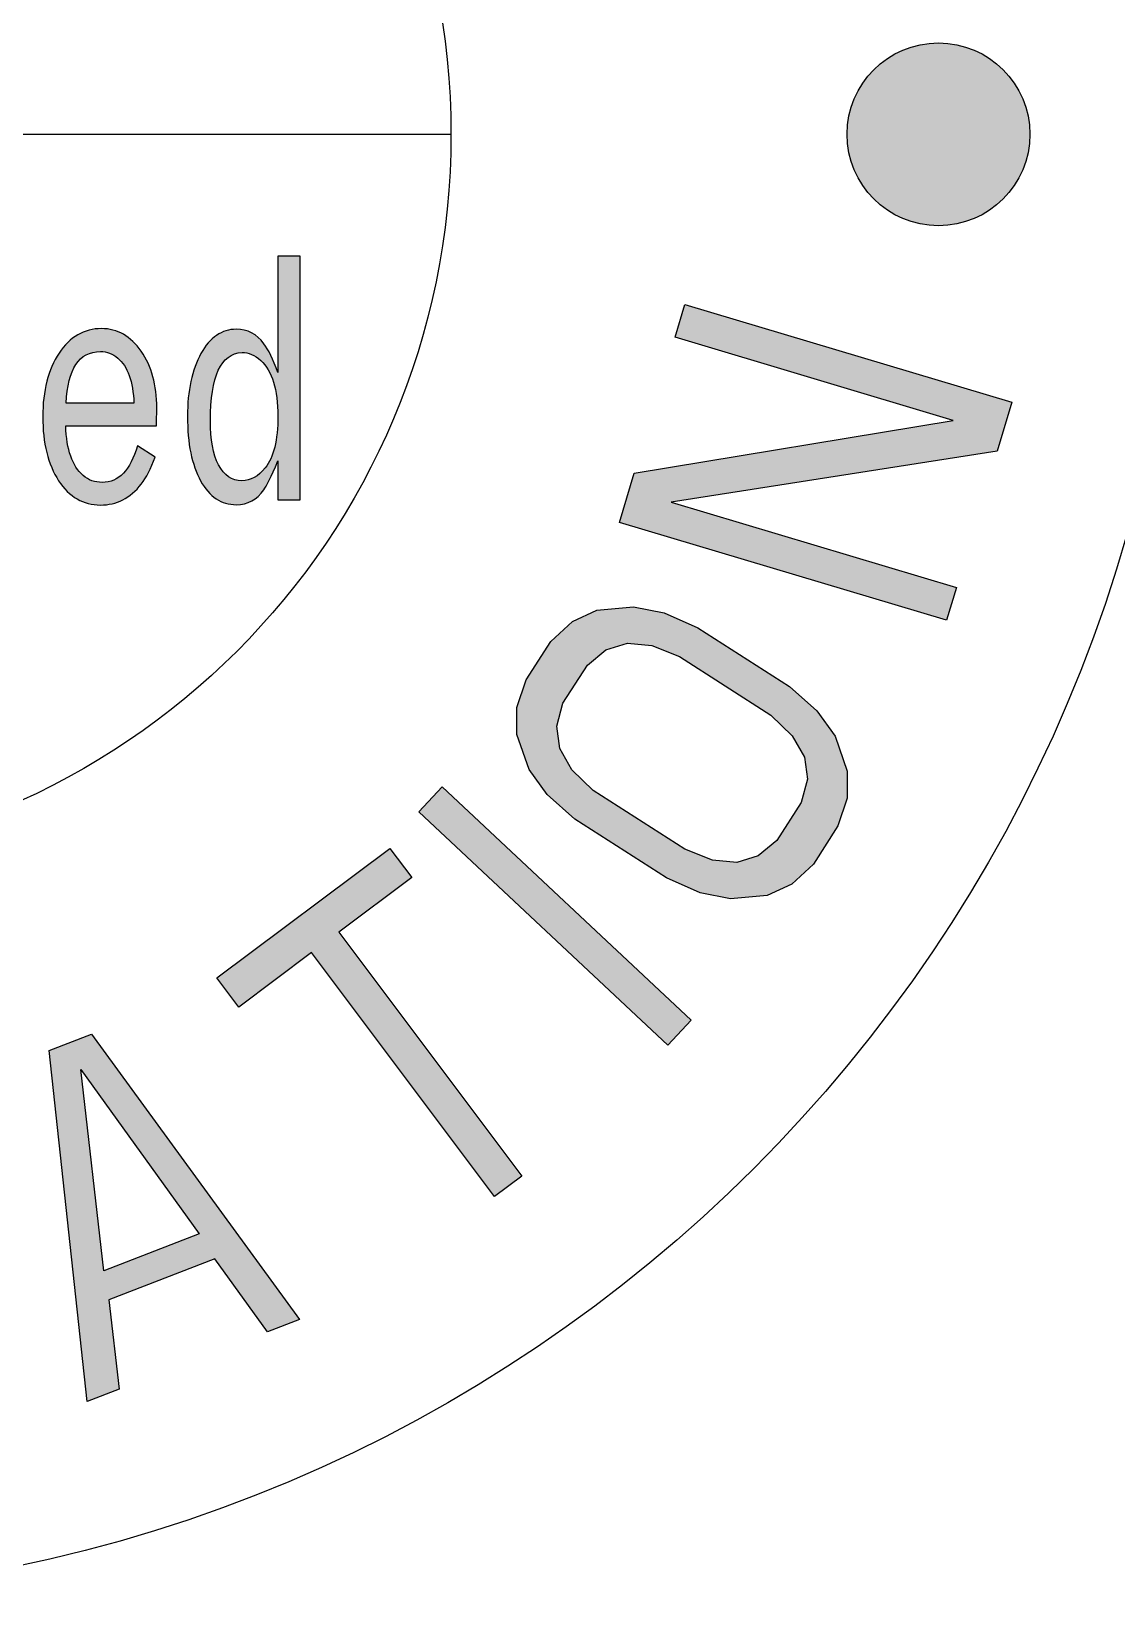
# Model space of a CAD drawing. Header units: millimetres. Extents: x 0 to 1600, y 0 to 1108.
# Drawn here: x 1025.6 to 1066.5, y 395.5 to 454.5 of the extents above; entities that cross this region are included whole.
import ezdxf

# ---------------------------------------------------------------- set-up
doc = ezdxf.new("R2010")
doc.units = ezdxf.units.MM
doc.header["$LTSCALE"] = 88
doc.layers.get('0').update_dxf_attribs({"linetype": 'CONTINUOUS'})
doc.layers.add('5_ALL_CURVES', color=7, linetype='CONTINUOUS')

msp = doc.modelspace()

# ---------------------------------------------------------------- hatches: boundary and pattern name
h = msp.add_hatch(color=5)
h.paths.add_polyline_path([(1055.925, 463.589), (1052.815, 457.724), (1053.667, 454.93), (1057.768, 462.644), (1064.902, 459.004), (1064.085, 461.682), (1058.723, 464.443), (1061.591, 469.854), (1060.728, 472.683), (1056.891, 465.354), (1049.307, 469.224), (1050.141, 466.488)])
edge = h.paths.add_edge_path()
edge.add_arc((1059.813, 450.614), 3.442, 0, 360)
h = msp.add_hatch(color=5)
h.paths.add_polyline_path([(1023.692, 436.844), (1025.218, 443.134), (1024.419, 443.134), (1023.241, 438.336), (1022.03, 443.134), (1021.226, 443.134), (1022.81, 436.844)])
edge = h.paths.add_edge_path()
edge.add_line((1035.769, 436.844), (1035.769, 446.024))
edge.add_line((1035.769, 446.024), (1034.936, 446.024))
edge.add_line((1034.936, 446.024), (1034.936, 441.642))
edge.add_spline(control_points=[(1034.936, 441.642), (1034.752, 442.139), (1034.577, 442.506), (1034.412, 442.728)], knot_values=[0, 0, 0, 0, 1, 1, 1, 1], degree=3, periodic=0)
edge.add_spline(control_points=[(1034.412, 442.728), (1034.141, 443.09), (1033.793, 443.271), (1033.366, 443.271)], knot_values=[0, 0, 0, 0, 1, 1, 1, 1], degree=3, periodic=0)
edge.add_spline(control_points=[(1033.366, 443.271), (1032.819, 443.271), (1032.378, 442.966), (1032.039, 442.357)], knot_values=[0, 0, 0, 0, 1, 1, 1, 1], degree=3, periodic=0)
edge.add_spline(control_points=[(1032.039, 442.357), (1031.7, 441.748), (1031.53, 440.959), (1031.53, 439.989)], knot_values=[0, 0, 0, 0, 1, 1, 1, 1], degree=3, periodic=0)
edge.add_spline(control_points=[(1031.53, 439.989), (1031.53, 438.97), (1031.695, 438.162), (1032.025, 437.565)], knot_values=[0, 0, 0, 0, 1, 1, 1, 1], degree=3, periodic=0)
edge.add_spline(control_points=[(1032.025, 437.565), (1032.359, 436.962), (1032.804, 436.664), (1033.366, 436.664)], knot_values=[0, 0, 0, 0, 1, 1, 1, 1], degree=3, periodic=0)
edge.add_spline(control_points=[(1033.366, 436.664), (1033.798, 436.664), (1034.141, 436.85), (1034.407, 437.224)], knot_values=[0, 0, 0, 0, 1, 1, 1, 1], degree=3, periodic=0)
edge.add_spline(control_points=[(1034.407, 437.224), (1034.495, 437.347), (1034.674, 437.708), (1034.936, 438.311)], knot_values=[0, 0, 0, 0, 1, 1, 1, 1], degree=3, periodic=0)
edge.add_line((1034.936, 438.311), (1034.936, 436.844))
edge.add_line((1034.936, 436.844), (1035.769, 436.844))
edge = h.paths.add_edge_path()
edge.add_spline(control_points=[(1030.358, 439.635), (1030.368, 439.989), (1030.377, 440.213), (1030.377, 440.306)], knot_values=[0, 0, 0, 0, 1, 1, 1, 1], degree=3, periodic=0)
edge.add_spline(control_points=[(1030.377, 440.306), (1030.377, 441.164), (1030.179, 441.878), (1029.785, 442.442)], knot_values=[0, 0, 0, 0, 1, 1, 1, 1], degree=3, periodic=0)
edge.add_spline(control_points=[(1029.785, 442.442), (1029.389, 443.01), (1028.895, 443.296), (1028.294, 443.296)], knot_values=[0, 0, 0, 0, 1, 1, 1, 1], degree=3, periodic=0)
edge.add_spline(control_points=[(1028.294, 443.296), (1027.635, 443.296), (1027.102, 442.985), (1026.694, 442.371)], knot_values=[0, 0, 0, 0, 1, 1, 1, 1], degree=3, periodic=0)
edge.add_spline(control_points=[(1026.694, 442.371), (1026.284, 441.754), (1026.08, 440.959), (1026.08, 439.977)], knot_values=[0, 0, 0, 0, 1, 1, 1, 1], degree=3, periodic=0)
edge.add_spline(control_points=[(1026.08, 439.977), (1026.08, 438.982), (1026.279, 438.18), (1026.678, 437.568)], knot_values=[0, 0, 0, 0, 1, 1, 1, 1], degree=3, periodic=0)
edge.add_spline(control_points=[(1026.678, 437.568), (1027.078, 436.956), (1027.606, 436.651), (1028.255, 436.651)], knot_values=[0, 0, 0, 0, 1, 1, 1, 1], degree=3, periodic=0)
edge.add_spline(control_points=[(1028.255, 436.651), (1028.861, 436.651), (1029.375, 436.912), (1029.792, 437.439)], knot_values=[0, 0, 0, 0, 1, 1, 1, 1], degree=3, periodic=0)
edge.add_spline(control_points=[(1029.792, 437.439), (1029.98, 437.677), (1030.154, 438.019), (1030.309, 438.46)], knot_values=[0, 0, 0, 0, 1, 1, 1, 1], degree=3, periodic=0)
edge.add_line((1030.309, 438.46), (1029.646, 438.883))
edge.add_spline(control_points=[(1029.646, 438.883), (1029.379, 437.963), (1028.939, 437.503), (1028.323, 437.503)], knot_values=[0, 0, 0, 0, 1, 1, 1, 1], degree=3, periodic=0)
edge.add_spline(control_points=[(1028.323, 437.503), (1028.047, 437.503), (1027.805, 437.59), (1027.596, 437.769)], knot_values=[0, 0, 0, 0, 1, 1, 1, 1], degree=3, periodic=0)
edge.add_spline(control_points=[(1027.596, 437.769), (1027.194, 438.112), (1026.976, 438.733), (1026.947, 439.635)], knot_values=[0, 0, 0, 0, 1, 1, 1, 1], degree=3, periodic=0)
edge.add_line((1026.947, 439.635), (1030.358, 439.635))
edge = h.paths.add_edge_path()
edge.add_spline(control_points=[(1026.967, 440.486), (1027.015, 441.779), (1027.446, 442.432), (1028.255, 442.432)], knot_values=[0, 0, 0, 0, 1, 1, 1, 1], degree=3, periodic=0)
edge.add_spline(control_points=[(1028.255, 442.432), (1028.493, 442.432), (1028.711, 442.351), (1028.904, 442.188)], knot_values=[0, 0, 0, 0, 1, 1, 1, 1], degree=3, periodic=0)
edge.add_spline(control_points=[(1028.904, 442.188), (1029.278, 441.872), (1029.481, 441.307), (1029.515, 440.486)], knot_values=[0, 0, 0, 0, 1, 1, 1, 1], degree=3, periodic=0)
edge.add_line((1029.515, 440.486), (1026.967, 440.486))
edge = h.paths.add_edge_path()
edge.add_spline(control_points=[(1034.457, 438.049), (1034.2, 437.727), (1033.904, 437.565), (1033.575, 437.565)], knot_values=[0, 0, 0, 0, 1, 1, 1, 1], degree=3, periodic=0)
edge.add_spline(control_points=[(1033.575, 437.565), (1033.202, 437.565), (1032.911, 437.764), (1032.703, 438.162)], knot_values=[0, 0, 0, 0, 1, 1, 1, 1], degree=3, periodic=0)
edge.add_spline(control_points=[(1032.703, 438.162), (1032.494, 438.559), (1032.393, 439.113), (1032.393, 439.827)], knot_values=[0, 0, 0, 0, 1, 1, 1, 1], degree=3, periodic=0)
edge.add_spline(control_points=[(1032.393, 439.827), (1032.393, 441.505), (1032.79, 442.357), (1033.584, 442.395)], knot_values=[0, 0, 0, 0, 1, 1, 1, 1], degree=3, periodic=0)
edge.add_spline(control_points=[(1033.584, 442.395), (1033.827, 442.407), (1034.064, 442.301), (1034.292, 442.091)], knot_values=[0, 0, 0, 0, 1, 1, 1, 1], degree=3, periodic=0)
edge.add_spline(control_points=[(1034.292, 442.091), (1034.718, 441.698), (1034.936, 441.002), (1034.936, 439.995)], knot_values=[0, 0, 0, 0, 1, 1, 1, 1], degree=3, periodic=0)
edge.add_spline(control_points=[(1034.936, 439.995), (1034.936, 439.094), (1034.776, 438.448), (1034.457, 438.049)], knot_values=[0, 0, 0, 0, 1, 1, 1, 1], degree=3, periodic=0)
h = msp.add_hatch(color=5)
h.paths.add_polyline_path([(1060.372, 439.84), (1049.894, 442.976), (1050.262, 444.207), (1062.575, 440.523), (1062.022, 438.676), (1049.746, 436.76), (1060.487, 433.546), (1060.118, 432.314), (1047.806, 435.999), (1048.358, 437.846)])
h.paths.add_polyline_path([(1051.985, 421.815), (1050.833, 422.046), (1049.567, 422.606), (1046.117, 424.823), (1045.082, 425.743), (1044.394, 426.694), (1043.937, 428.007), (1043.94, 429.023), (1044.289, 430.072), (1045.216, 431.513), (1046.025, 432.266), (1046.948, 432.692), (1048.332, 432.821), (1049.483, 432.59), (1050.749, 432.031), (1054.2, 429.813), (1055.234, 428.894), (1055.923, 427.942), (1056.379, 426.63), (1056.376, 425.613), (1056.027, 424.565), (1055.101, 423.123), (1054.292, 422.37), (1053.368, 421.945)])
h.paths.add_polyline_path([(1051.298, 423.275), (1050.262, 423.687), (1046.812, 425.904), (1046.007, 426.676), (1045.549, 427.48), (1045.436, 428.316), (1045.669, 429.185), (1046.596, 430.626), (1047.289, 431.199), (1048.097, 431.444), (1049.018, 431.361), (1050.054, 430.95), (1053.505, 428.732), (1054.309, 427.96), (1054.768, 427.157), (1054.88, 426.32), (1054.647, 425.452), (1053.721, 424.01), (1053.027, 423.437), (1052.22, 423.192)])
h.paths.add_polyline_path([(1040.238, 425.092), (1041.116, 426.031), (1050.499, 417.248), (1049.621, 416.31)])
h.paths.add_polyline_path([(1032.642, 418.837), (1039.155, 423.719), (1039.975, 422.624), (1037.233, 420.569), (1044.12, 411.379), (1043.092, 410.608), (1036.204, 419.798), (1033.462, 417.743)])
h.paths.add_polyline_path([(1035.746, 405.969), (1034.547, 405.506), (1032.565, 408.259), (1028.569, 406.715), (1028.952, 403.346), (1027.753, 402.883), (1026.32, 416.106), (1027.919, 416.724)])
h.paths.add_polyline_path([(1031.971, 409.202), (1028.375, 407.813), (1027.513, 415.395)])

# ---------------------------------------------------------------- linework, layer by layer
at = {"color": 5}
for p, q in [((1035.769, 446.024), (1034.936, 446.024)), ((1034.936, 446.024), (1034.936, 441.642)), ((1035.769, 436.844), (1035.769, 446.024)), ((1049.894, 442.976), (1050.262, 444.207)), ((1050.262, 444.207), (1062.575, 440.523)), ((1060.372, 439.84), (1049.894, 442.976)), ((1029.515, 440.486), (1026.967, 440.486)), ((1062.575, 440.523), (1062.022, 438.676)), ((1026.947, 439.635), (1030.358, 439.635)), ((1048.358, 437.846), (1060.372, 439.84)), ((1030.309, 438.46), (1029.646, 438.883)), ((1062.022, 438.676), (1049.746, 436.76)), ((1034.936, 438.311), (1034.936, 436.844)), ((1047.806, 435.999), (1048.358, 437.846)), ((1034.936, 436.844), (1035.769, 436.844)), ((1049.746, 436.76), (1060.487, 433.546)), ((1060.118, 432.314), (1047.806, 435.999)), ((1060.487, 433.546), (1060.118, 432.314)), ((1046.948, 432.692), (1048.332, 432.821)), ((1048.332, 432.821), (1049.483, 432.59)), ((1045.216, 431.513), (1046.025, 432.266)), ((1046.025, 432.266), (1046.948, 432.692)), ((1049.483, 432.59), (1050.749, 432.031)), ((1050.749, 432.031), (1054.2, 429.813)), ((1044.289, 430.072), (1045.216, 431.513)), ((1046.596, 430.626), (1047.289, 431.199)), ((1047.289, 431.199), (1048.097, 431.444)), ((1048.097, 431.444), (1049.018, 431.361)), ((1049.018, 431.361), (1050.054, 430.95)), ((1045.669, 429.185), (1046.596, 430.626)), ((1050.054, 430.95), (1053.505, 428.732)), ((1043.94, 429.023), (1044.289, 430.072)), ((1054.2, 429.813), (1055.234, 428.894)), ((1043.937, 428.007), (1043.94, 429.023)), ((1045.436, 428.316), (1045.669, 429.185)), ((1053.505, 428.732), (1054.309, 427.96)), ((1055.234, 428.894), (1055.923, 427.942)), ((1045.549, 427.48), (1045.436, 428.316)), ((1044.394, 426.694), (1043.937, 428.007)), ((1046.007, 426.676), (1045.549, 427.48)), ((1054.309, 427.96), (1054.768, 427.157)), ((1055.923, 427.942), (1056.379, 426.63)), ((1054.768, 427.157), (1054.88, 426.32)), ((1045.082, 425.743), (1044.394, 426.694)), ((1046.812, 425.904), (1046.007, 426.676)), ((1054.88, 426.32), (1054.647, 425.452)), ((1056.379, 426.63), (1056.376, 425.613)), ((1040.238, 425.092), (1041.116, 426.031)), ((1041.116, 426.031), (1050.499, 417.248)), ((1046.117, 424.823), (1045.082, 425.743)), ((1050.262, 423.687), (1046.812, 425.904)), ((1054.647, 425.452), (1053.721, 424.01)), ((1056.376, 425.613), (1056.027, 424.565)), ((1049.621, 416.31), (1040.238, 425.092)), ((1049.567, 422.606), (1046.117, 424.823)), ((1056.027, 424.565), (1055.101, 423.123)), ((1053.721, 424.01), (1053.027, 423.437)), ((1032.642, 418.837), (1039.155, 423.719)), ((1039.155, 423.719), (1039.975, 422.624)), ((1051.298, 423.275), (1050.262, 423.687)), ((1053.027, 423.437), (1052.22, 423.192)), ((1052.22, 423.192), (1051.298, 423.275)), ((1055.101, 423.123), (1054.292, 422.37)), ((1039.975, 422.624), (1037.233, 420.569)), ((1050.833, 422.046), (1049.567, 422.606)), ((1054.292, 422.37), (1053.368, 421.945)), ((1051.985, 421.815), (1050.833, 422.046)), ((1053.368, 421.945), (1051.985, 421.815)), ((1037.233, 420.569), (1044.12, 411.379)), ((1036.204, 419.798), (1033.462, 417.743)), ((1043.092, 410.608), (1036.204, 419.798)), ((1033.462, 417.743), (1032.642, 418.837)), ((1050.499, 417.248), (1049.621, 416.31)), ((1026.32, 416.106), (1027.919, 416.724)), ((1027.919, 416.724), (1035.746, 405.969)), ((1027.753, 402.883), (1026.32, 416.106)), ((1027.513, 415.395), (1031.971, 409.202)), ((1028.375, 407.813), (1027.513, 415.395)), ((1044.12, 411.379), (1043.092, 410.608)), ((1031.971, 409.202), (1028.375, 407.813)), ((1032.565, 408.259), (1028.569, 406.715)), ((1034.547, 405.506), (1032.565, 408.259)), ((1028.569, 406.715), (1028.952, 403.346)), ((1035.746, 405.969), (1034.547, 405.506)), ((1028.952, 403.346), (1027.753, 402.883))]:
    msp.add_line(p, q, dxfattribs=at)
msp.add_circle((1059.813, 450.614), 3.442, dxfattribs=at)
for points in [[(1028.294, 443.296), (1027.635, 443.296), (1027.102, 442.985), (1026.694, 442.371)], [(1029.785, 442.442), (1029.389, 443.01), (1028.895, 443.296), (1028.294, 443.296)], [(1033.366, 443.271), (1032.819, 443.271), (1032.378, 442.966), (1032.039, 442.357)], [(1034.412, 442.728), (1034.141, 443.09), (1033.793, 443.271), (1033.366, 443.271)], [(1026.694, 442.371), (1026.284, 441.754), (1026.08, 440.959), (1026.08, 439.977)], [(1026.967, 440.486), (1027.015, 441.779), (1027.446, 442.432), (1028.255, 442.432)], [(1028.255, 442.432), (1028.493, 442.432), (1028.711, 442.351), (1028.904, 442.188)], [(1030.377, 440.306), (1030.377, 441.164), (1030.179, 441.878), (1029.785, 442.442)], [(1032.039, 442.357), (1031.7, 441.748), (1031.53, 440.959), (1031.53, 439.989)], [(1032.393, 439.827), (1032.393, 441.505), (1032.79, 442.357), (1033.584, 442.395)], [(1033.584, 442.395), (1033.827, 442.407), (1034.064, 442.301), (1034.292, 442.091)], [(1034.936, 441.642), (1034.752, 442.139), (1034.577, 442.506), (1034.412, 442.728)], [(1028.904, 442.188), (1029.278, 441.872), (1029.481, 441.307), (1029.515, 440.486)], [(1034.292, 442.091), (1034.718, 441.698), (1034.936, 441.002), (1034.936, 439.995)], [(1026.08, 439.977), (1026.08, 438.982), (1026.279, 438.18), (1026.678, 437.568)], [(1030.358, 439.635), (1030.368, 439.989), (1030.377, 440.213), (1030.377, 440.306)], [(1031.53, 439.989), (1031.53, 438.97), (1031.695, 438.162), (1032.025, 437.565)], [(1034.936, 439.995), (1034.936, 439.094), (1034.776, 438.448), (1034.457, 438.049)], [(1027.596, 437.769), (1027.194, 438.112), (1026.976, 438.733), (1026.947, 439.635)], [(1032.703, 438.162), (1032.494, 438.559), (1032.393, 439.113), (1032.393, 439.827)], [(1029.646, 438.883), (1029.379, 437.963), (1028.939, 437.503), (1028.323, 437.503)], [(1029.792, 437.439), (1029.98, 437.677), (1030.154, 438.019), (1030.309, 438.46)], [(1033.575, 437.565), (1033.202, 437.565), (1032.911, 437.764), (1032.703, 438.162)], [(1034.407, 437.224), (1034.495, 437.347), (1034.674, 437.708), (1034.936, 438.311)], [(1026.678, 437.568), (1027.078, 436.956), (1027.606, 436.651), (1028.255, 436.651)], [(1028.323, 437.503), (1028.047, 437.503), (1027.805, 437.59), (1027.596, 437.769)], [(1032.025, 437.565), (1032.359, 436.962), (1032.804, 436.664), (1033.366, 436.664)], [(1034.457, 438.049), (1034.2, 437.727), (1033.904, 437.565), (1033.575, 437.565)], [(1028.255, 436.651), (1028.861, 436.651), (1029.375, 436.912), (1029.792, 437.439)], [(1033.366, 436.664), (1033.798, 436.664), (1034.141, 436.85), (1034.407, 437.224)]]:
    msp.add_open_spline(points, degree=3, dxfattribs=at)
at = {"layer": '5_ALL_CURVES', "color": 5}
for p, q in [((986.373, 450.614), (1041.453, 450.614)), ((1035.769, 446.024), (1034.936, 446.024)), ((1034.936, 446.024), (1034.936, 441.642)), ((1035.769, 436.844), (1035.769, 446.024)), ((1049.894, 442.976), (1050.262, 444.207)), ((1050.262, 444.207), (1062.575, 440.523)), ((1060.372, 439.84), (1049.894, 442.976)), ((1029.515, 440.486), (1026.967, 440.486)), ((1062.575, 440.523), (1062.022, 438.676)), ((1026.947, 439.635), (1030.358, 439.635)), ((1048.358, 437.846), (1060.372, 439.84)), ((1030.309, 438.46), (1029.646, 438.883)), ((1062.022, 438.676), (1049.746, 436.76)), ((1034.936, 438.311), (1034.936, 436.844)), ((1047.806, 435.999), (1048.358, 437.846)), ((1034.936, 436.844), (1035.769, 436.844)), ((1049.746, 436.76), (1060.487, 433.546)), ((1060.118, 432.314), (1047.806, 435.999)), ((1060.487, 433.546), (1060.118, 432.314)), ((1046.948, 432.692), (1048.332, 432.821)), ((1048.332, 432.821), (1049.483, 432.59)), ((1045.216, 431.513), (1046.025, 432.266)), ((1046.025, 432.266), (1046.948, 432.692)), ((1049.483, 432.59), (1050.749, 432.031)), ((1050.749, 432.031), (1054.2, 429.813)), ((1044.289, 430.072), (1045.216, 431.513)), ((1046.596, 430.626), (1047.289, 431.199)), ((1047.289, 431.199), (1048.097, 431.444)), ((1048.097, 431.444), (1049.018, 431.361)), ((1049.018, 431.361), (1050.054, 430.95)), ((1045.669, 429.185), (1046.596, 430.626)), ((1050.054, 430.95), (1053.505, 428.732)), ((1043.94, 429.023), (1044.289, 430.072)), ((1054.2, 429.813), (1055.234, 428.894)), ((1043.937, 428.007), (1043.94, 429.023)), ((1045.436, 428.316), (1045.669, 429.185)), ((1053.505, 428.732), (1054.309, 427.96)), ((1055.234, 428.894), (1055.923, 427.942)), ((1045.549, 427.48), (1045.436, 428.316)), ((1044.394, 426.694), (1043.937, 428.007)), ((1046.007, 426.676), (1045.549, 427.48)), ((1054.309, 427.96), (1054.768, 427.157)), ((1055.923, 427.942), (1056.379, 426.63)), ((1054.768, 427.157), (1054.88, 426.32)), ((1045.082, 425.743), (1044.394, 426.694)), ((1046.812, 425.904), (1046.007, 426.676)), ((1054.88, 426.32), (1054.647, 425.452)), ((1056.379, 426.63), (1056.376, 425.613)), ((1040.238, 425.092), (1041.116, 426.031)), ((1041.116, 426.031), (1050.499, 417.248)), ((1046.117, 424.823), (1045.082, 425.743)), ((1050.262, 423.687), (1046.812, 425.904)), ((1054.647, 425.452), (1053.721, 424.01)), ((1056.376, 425.613), (1056.027, 424.565)), ((1049.621, 416.31), (1040.238, 425.092)), ((1049.567, 422.606), (1046.117, 424.823)), ((1056.027, 424.565), (1055.101, 423.123)), ((1053.721, 424.01), (1053.027, 423.437)), ((1032.642, 418.837), (1039.155, 423.719)), ((1039.155, 423.719), (1039.975, 422.624)), ((1051.298, 423.275), (1050.262, 423.687)), ((1053.027, 423.437), (1052.22, 423.192)), ((1052.22, 423.192), (1051.298, 423.275)), ((1055.101, 423.123), (1054.292, 422.37)), ((1039.975, 422.624), (1037.233, 420.569)), ((1050.833, 422.046), (1049.567, 422.606)), ((1054.292, 422.37), (1053.368, 421.945)), ((1051.985, 421.815), (1050.833, 422.046)), ((1053.368, 421.945), (1051.985, 421.815)), ((1037.233, 420.569), (1044.12, 411.379)), ((1036.204, 419.798), (1033.462, 417.743)), ((1043.092, 410.608), (1036.204, 419.798)), ((1033.462, 417.743), (1032.642, 418.837)), ((1050.499, 417.248), (1049.621, 416.31)), ((1026.32, 416.106), (1027.919, 416.724)), ((1027.919, 416.724), (1035.746, 405.969)), ((1027.753, 402.883), (1026.32, 416.106)), ((1027.513, 415.395), (1031.971, 409.202)), ((1028.375, 407.813), (1027.513, 415.395)), ((1044.12, 411.379), (1043.092, 410.608)), ((1031.971, 409.202), (1028.375, 407.813)), ((1032.565, 408.259), (1028.569, 406.715)), ((1034.547, 405.506), (1032.565, 408.259)), ((1028.569, 406.715), (1028.952, 403.346)), ((1035.746, 405.969), (1034.547, 405.506)), ((1028.952, 403.346), (1027.753, 402.883))]:
    msp.add_line(p, q, dxfattribs=at)
for centre, radius in [((1013.913, 450.614), 55.08), ((1013.913, 450.614), 27.54), ((1059.813, 450.614), 3.442)]:
    msp.add_circle(centre, radius, dxfattribs=at)
for points in [[(1028.294, 443.296), (1027.635, 443.296), (1027.102, 442.985), (1026.694, 442.371)], [(1029.785, 442.442), (1029.389, 443.01), (1028.895, 443.296), (1028.294, 443.296)], [(1033.366, 443.271), (1032.819, 443.271), (1032.378, 442.966), (1032.039, 442.357)], [(1034.412, 442.728), (1034.141, 443.09), (1033.793, 443.271), (1033.366, 443.271)], [(1026.694, 442.371), (1026.284, 441.754), (1026.08, 440.959), (1026.08, 439.977)], [(1026.967, 440.486), (1027.015, 441.779), (1027.446, 442.432), (1028.255, 442.432)], [(1028.255, 442.432), (1028.493, 442.432), (1028.711, 442.351), (1028.904, 442.188)], [(1030.377, 440.306), (1030.377, 441.164), (1030.179, 441.878), (1029.785, 442.442)], [(1032.039, 442.357), (1031.7, 441.748), (1031.53, 440.959), (1031.53, 439.989)], [(1032.393, 439.827), (1032.393, 441.505), (1032.79, 442.357), (1033.584, 442.395)], [(1033.584, 442.395), (1033.827, 442.407), (1034.064, 442.301), (1034.292, 442.091)], [(1034.936, 441.642), (1034.752, 442.139), (1034.577, 442.506), (1034.412, 442.728)], [(1028.904, 442.188), (1029.278, 441.872), (1029.481, 441.307), (1029.515, 440.486)], [(1034.292, 442.091), (1034.718, 441.698), (1034.936, 441.002), (1034.936, 439.995)], [(1026.08, 439.977), (1026.08, 438.982), (1026.279, 438.18), (1026.678, 437.568)], [(1030.358, 439.635), (1030.368, 439.989), (1030.377, 440.213), (1030.377, 440.306)], [(1031.53, 439.989), (1031.53, 438.97), (1031.695, 438.162), (1032.025, 437.565)], [(1034.936, 439.995), (1034.936, 439.094), (1034.776, 438.448), (1034.457, 438.049)], [(1027.596, 437.769), (1027.194, 438.112), (1026.976, 438.733), (1026.947, 439.635)], [(1032.703, 438.162), (1032.494, 438.559), (1032.393, 439.113), (1032.393, 439.827)], [(1029.646, 438.883), (1029.379, 437.963), (1028.939, 437.503), (1028.323, 437.503)], [(1029.792, 437.439), (1029.98, 437.677), (1030.154, 438.019), (1030.309, 438.46)], [(1033.575, 437.565), (1033.202, 437.565), (1032.911, 437.764), (1032.703, 438.162)], [(1034.407, 437.224), (1034.495, 437.347), (1034.674, 437.708), (1034.936, 438.311)], [(1026.678, 437.568), (1027.078, 436.956), (1027.606, 436.651), (1028.255, 436.651)], [(1028.323, 437.503), (1028.047, 437.503), (1027.805, 437.59), (1027.596, 437.769)], [(1032.025, 437.565), (1032.359, 436.962), (1032.804, 436.664), (1033.366, 436.664)], [(1034.457, 438.049), (1034.2, 437.727), (1033.904, 437.565), (1033.575, 437.565)], [(1028.255, 436.651), (1028.861, 436.651), (1029.375, 436.912), (1029.792, 437.439)], [(1033.366, 436.664), (1033.798, 436.664), (1034.141, 436.85), (1034.407, 437.224)]]:
    msp.add_open_spline(points, degree=3, dxfattribs=at)

doc.saveas('drawing.dxf')
